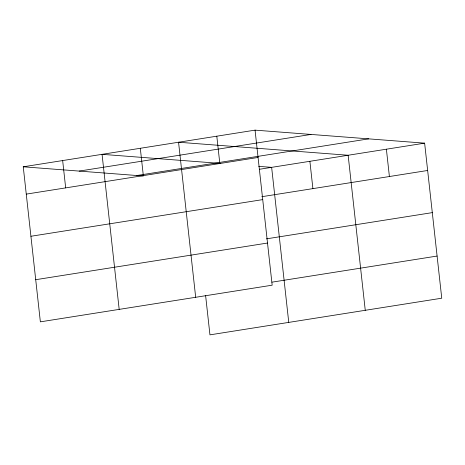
<?xml version="1.0" encoding="UTF-8"?>
<svg xmlns="http://www.w3.org/2000/svg" width="465" height="465" viewBox="0 0 465 465"><rect width="100%" height="100%" fill="white"/><g stroke="black" fill="none" stroke-linecap="round" stroke-linejoin="round"><path stroke-width="0.7" d="M255.053 130.142L272.17 285.19L40.368 321.844L23.25 166.796L255.053 130.142L424.632 143.156L441.75 298.204L209.948 334.858L205.611 295.571M79.213 171.091L311.015 134.431M136.867 175.514L368.669 138.861M26.267 194.12L258.069 157.461M259.464 169.277L424.632 143.156M261.76 196.712L427.649 170.475M30.923 236.267L262.725 199.613M266.416 238.859L432.305 212.627M35.712 279.697L267.514 243.038M271.926 282.174L437.094 256.052M220.706 163.442L102.062 154.334L119.18 309.382M258.726 166.36L271.641 167.348L288.759 322.396M23.25 166.796L143.325 176.014M386.386 149.201L389.403 176.526M365.257 310.3L348.14 155.252L178.56 142.238L195.678 297.286M309.888 161.303L312.904 188.621M216.806 136.187L219.823 163.511M140.308 148.283L143.325 175.607M62.659 160.565L65.675 187.889"/></g></svg>
